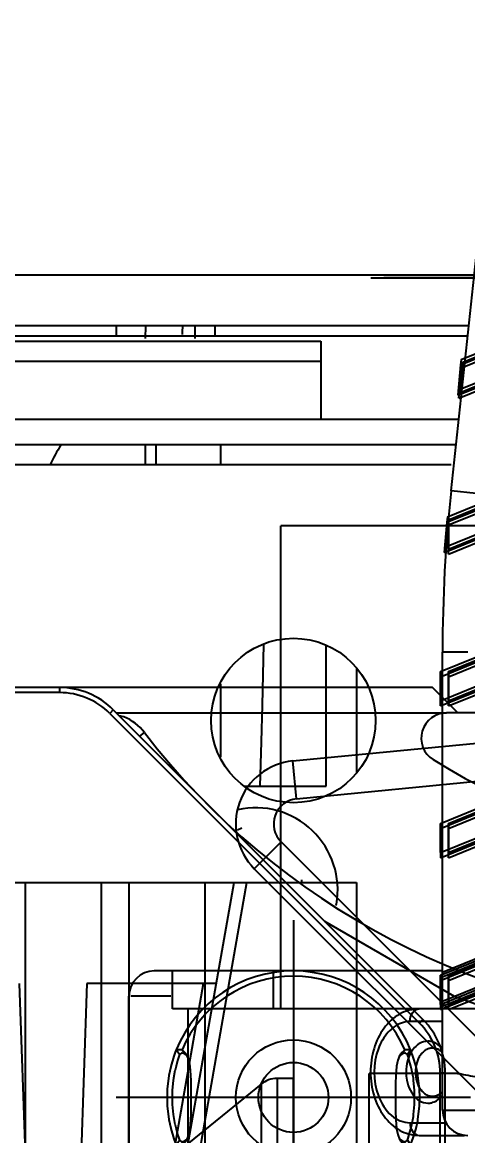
# Model space of a CAD drawing. Header units: millimetres. Extents: x -97344 to -49824, y -57049 to -40247.
# Drawn here: x -69317.88 to -69300.27, y -52811.9 to -52767.89 of the extents above; entities that cross this region are included whole.
import ezdxf

# ---------------------------------------------------------------- set-up
doc = ezdxf.new("R2010")
doc.units = ezdxf.units.MM
doc.header["$LTSCALE"] = 200
doc.header["$PDSIZE"] = -1
doc.linetypes.add('DOT_CENTER', pattern=[14, 12, -1, 0, -1])
for name, color, linetype in [('02___PRT_ALL_AXES', 7, 'Continuous'), ('06___PRT_ALL_SURFS', 7, 'Continuous'), ('1', 7, 'Continuous'), ('2', 7, 'Continuous'), ('DIM', 3, 'Continuous'), ('LAY0001', 7, 'Continuous'), ('LAY0002', 7, 'Continuous'), ('LAY0011', 7, 'Continuous')]:
    doc.layers.add(name, color=color, linetype=linetype)
doc.styles.add('TSSD_Dimension', font='tssdeng.shx', dxfattribs={"width": 0.7, "bigfont": 'hztxt.shx'})
doc.dimstyles.new('TSSD_20_20', dxfattribs={"dimtxt": 60, "dimasz": 20, "dimexe": 20, "dimexo": 50, "dimgap": 20, "dimtad": 1, "dimdec": 0, "dimzin": 0, "dimdsep": 46, "dimtxsty": 'TSSD_Dimension', "dimblk": 'ARCHTICK', "dimcen": 0, "dimdle": 20, "dimclrt": 7, "dimadec": 0, "dimazin": 0, "dimtfac": 1, "dimtdec": 0, "dimtix": 1, "dimtmove": 2, "dimatfit": 3, "dimfxl": 1, "dimtolj": 1, "dimtzin": 0, "dimarcsym": 0})

# ---------------------------------------------------------------- blocks, each defined once
blk = doc.blocks.new('23-D1024-A_DV_LOCATION_PIN_Absen-PL_2__337', base_point=(896.261, -3.18))
at = {"color": 7, "linetype": 'Continuous'}
for p, q in [((896.595, 3.644), (896.525, 3.457)), ((896.617, 3.699), (896.595, 3.644)), ((896.847, 3.704), (896.617, 3.699)), ((896.821, 3.569), (896.747, 3.513)), ((896.834, 3.57), (896.821, 3.569)), ((896.952, 3.537), (896.834, 3.57)), ((897.013, 3.547), (896.847, 3.704)), ((897.049, 3.464), (896.952, 3.537)), ((897.124, 3.287), (897.013, 3.547)), ((897.039, 3.479), (897.013, 3.547)), ((905.487, 3.547), (905.441, 3.466)), ((905.548, 3.537), (905.451, 3.464)), ((905.487, 3.547), (905.461, 3.479)), ((905.653, 3.704), (905.487, 3.547)), ((905.666, 3.57), (905.548, 3.537)), ((905.883, 3.699), (905.653, 3.704)), ((905.679, 3.569), (905.666, 3.57)), ((905.753, 3.513), (905.679, 3.569)), ((905.975, 3.457), (905.883, 3.699)), ((896.525, 3.457), (896.403, 3.045)), ((896.671, 3.28), (896.609, 3.057)), ((896.72, 3.436), (896.671, 3.28)), ((896.747, 3.513), (896.72, 3.436)), ((897.069, 3.433), (897.039, 3.479)), ((897.065, 3.452), (897.049, 3.464)), ((897.169, 3.06), (897.124, 3.287)), ((905.376, 3.287), (905.331, 3.06)), ((905.441, 3.466), (905.376, 3.287)), ((905.461, 3.479), (905.431, 3.433)), ((905.451, 3.464), (905.436, 3.453)), ((905.78, 3.436), (905.753, 3.513)), ((905.829, 3.28), (905.78, 3.436)), ((905.891, 3.057), (905.829, 3.28)), ((906.097, 3.045), (905.975, 3.457)), ((896.327, 2.692), (896.261, 2.149)), ((896.399, 3.03), (896.327, 2.692)), ((896.403, 3.045), (896.399, 3.03)), ((896.567, 2.883), (896.51, 2.579)), ((896.571, 2.897), (896.567, 2.883)), ((896.609, 3.057), (896.571, 2.897)), ((897.171, 3.044), (897.169, 3.06)), ((897.201, 2.701), (897.171, 3.044)), ((897.209, 2.473), (897.201, 2.701)), ((905.299, 2.701), (905.294, 2.584)), ((905.329, 3.044), (905.299, 2.701)), ((905.331, 3.06), (905.329, 3.044)), ((905.929, 2.897), (905.891, 3.057)), ((905.933, 2.883), (905.929, 2.897)), ((905.99, 2.579), (905.933, 2.883)), ((906.101, 3.03), (906.097, 3.045)), ((906.164, 2.741), (906.101, 3.03)), ((906.173, 2.692), (906.164, 2.741)), ((906.239, 2.149), (906.173, 2.692)), ((896.497, 2.489), (896.458, 2.104)), ((896.51, 2.579), (896.497, 2.489)), ((897.213, 2.152), (897.209, 2.473)), ((905.291, 2.473), (905.287, 2.152)), ((905.294, 2.584), (905.291, 2.473)), ((906.003, 2.489), (905.99, 2.579)), ((906.042, 2.104), (906.003, 2.489)), ((896.261, 2.149), (896.261, 1.49)), ((896.458, 2.104), (896.458, 1.535)), ((897.213, 1.488), (897.213, 2.152)), ((905.287, 2.152), (905.287, 1.488)), ((906.042, 1.535), (906.042, 2.104)), ((906.25, 1.82), (906.239, 2.149)), ((906.239, 1.49), (906.25, 1.82)), ((896.261, 1.49), (896.327, 0.948)), ((896.458, 1.535), (896.497, 1.15)), ((897.209, 1.166), (897.213, 1.488)), ((905.287, 1.488), (905.291, 1.166)), ((906.003, 1.15), (906.042, 1.535)), ((906.173, 0.948), (906.239, 1.49)), ((896.327, 0.948), (896.399, 0.61)), ((896.497, 1.15), (896.51, 1.06)), ((896.51, 1.06), (896.567, 0.756)), ((897.171, 0.595), (897.201, 0.938)), ((897.201, 0.938), (897.209, 1.166)), ((905.291, 1.166), (905.294, 1.055)), ((905.294, 1.055), (905.299, 0.938)), ((905.299, 0.938), (905.329, 0.595)), ((905.933, 0.756), (905.99, 1.06)), ((905.99, 1.06), (906.003, 1.15)), ((906.101, 0.61), (906.164, 0.898)), ((906.164, 0.898), (906.173, 0.948)), ((896.399, 0.61), (896.403, 0.594)), ((896.403, 0.594), (896.525, 0.183)), ((896.567, 0.756), (896.571, 0.742)), ((896.571, 0.742), (896.609, 0.583)), ((896.609, 0.583), (896.671, 0.359)), ((897.124, 0.353), (897.169, 0.58)), ((897.169, 0.58), (897.171, 0.595)), ((905.329, 0.595), (905.331, 0.58)), ((905.331, 0.58), (905.376, 0.353)), ((905.829, 0.359), (905.891, 0.583)), ((905.891, 0.583), (905.929, 0.742)), ((905.929, 0.742), (905.933, 0.756)), ((905.975, 0.183), (906.097, 0.594)), ((906.097, 0.594), (906.101, 0.61)), ((896.525, 0.183), (896.595, -0.005)), ((896.671, 0.359), (896.72, 0.203)), ((896.72, 0.203), (896.747, 0.126)), ((896.747, 0.126), (896.821, 0.07)), ((896.821, 0.07), (896.834, 0.07)), ((896.834, 0.07), (896.952, 0.102)), ((896.847, -0.064), (897.013, 0.092)), ((896.952, 0.102), (897.049, 0.175)), ((897.013, 0.092), (897.124, 0.353)), ((897.039, 0.16), (897.013, 0.092)), ((897.069, 0.206), (897.039, 0.16)), ((897.049, 0.175), (897.065, 0.187)), ((905.376, 0.353), (905.441, 0.173)), ((905.431, 0.206), (905.461, 0.16)), ((905.436, 0.187), (905.451, 0.175)), ((905.441, 0.173), (905.487, 0.092)), ((905.451, 0.175), (905.548, 0.102)), ((905.461, 0.16), (905.487, 0.092)), ((905.487, 0.092), (905.653, -0.064)), ((905.548, 0.102), (905.666, 0.07)), ((905.666, 0.07), (905.679, 0.07)), ((905.679, 0.07), (905.753, 0.126)), ((905.753, 0.126), (905.78, 0.203)), ((905.78, 0.203), (905.829, 0.359)), ((905.883, -0.06), (905.975, 0.183)), ((896.595, -0.005), (896.617, -0.06)), ((896.617, -0.06), (896.847, -0.064)), ((905.653, -0.064), (905.883, -0.06))]:
    blk.add_line(p, q, dxfattribs=at)
at = {"color": 140, "linetype": 'Continuous'}
for p, q in [((896.747, 3.513), (896.617, 3.699)), ((896.847, 3.704), (896.952, 3.537)), ((905.548, 3.537), (905.653, 3.704)), ((905.883, 3.699), (905.753, 3.513)), ((896.617, -0.06), (896.747, 0.126)), ((896.952, 0.102), (896.847, -0.064)), ((905.653, -0.064), (905.548, 0.102)), ((905.753, 0.126), (905.883, -0.06))]:
    blk.add_line(p, q, dxfattribs=at)
for radius in [2.276, 1.382]:
    blk.add_circle((901.25, 1.82), radius, dxfattribs=at)
at = {"color": 7, "linetype": 'Continuous'}
for start, end in [(22.0771, 157.9229), (202.0771, 337.9229)]:
    blk.add_arc((901.25, 1.82), 5, start, end, dxfattribs=at)
at = {"color": 140, "linetype": 'Continuous'}
for start, end in [(23.1678, 156.8322), (203.1678, 336.8322)]:
    blk.add_arc((901.25, 1.82), 4.789, start, end, dxfattribs=at)
at = {"layer": '1', "color": 1, "linetype": 'DOT_CENTER'}
for p, q in [((901.25, 8.82), (901.25, -5.18)), ((908.25, 1.82), (894.25, 1.82))]:
    blk.add_line(p, q, dxfattribs=at)
blk = doc.blocks.new('PH_23_COMPONENTS_BASESTAND-0_5m_Absen-PL__347', base_point=(431.261, -23.18))
blk.add_blockref('23-D1024-A_DV_LOCATION_PIN_Absen-PL_2__337', (896.261, -3.18))
blk = doc.blocks.new('23-D1020-B_EXTRUSION-MAIN-BODY_BASESTAND-0_5m_Absen-PL__363', base_point=(418.75, -61.98))
at = {"color": 7, "linetype": 'Continuous'}
for p, q in [((892.007, 18.02), (441.246, 18.02)), ((892.007, 17.82), (441.246, 17.82)), ((906.75, 18.02), (892.007, 18.02)), ((907.75, 17.02), (906.75, 18.02)), ((893.987, 17), (906.23, 4.757)), ((894.129, 17.141), (906.371, 4.898)), ((907.05, -28.338), (907.05, 2.777)), ((907.25, -28.338), (907.25, 2.777))]:
    blk.add_line(p, q, dxfattribs=at)
at = {"color": 140, "linetype": 'Continuous'}
for p, q in [((892.007, 18.02), (892.007, 17.82)), ((894.129, 17.141), (893.987, 17)), ((906.371, 4.898), (906.23, 4.757)), ((907.25, 2.777), (907.05, 2.777))]:
    blk.add_line(p, q, dxfattribs=at)
at = {"color": 7, "linetype": 'Continuous'}
for centre, radius, start, end in [((892.007, 15.02), 3, 45, 90), ((892.007, 15.02), 2.8, 45, 90), ((904.25, 2.777), 3, 0, 45), ((904.25, 2.777), 2.8, 0, 45)]:
    blk.add_arc(centre, radius, start, end, dxfattribs=at)
blk = doc.blocks.new('23-D1023-B_CURAVLE-PLATE-RIGHT_Absen-PL__364', base_point=(865.652, -91.98))
at = {"color": 7, "linetype": 'Continuous'}
for p, q in [((894.25, 17.02), (907.304, 17.02)), ((894.543, 16.868), (894.367, 16.903)), ((918.198, 17.02), (907.304, 17.02)), ((902.484, 8.786), (907.607, 5.828))]:
    blk.add_line(p, q, dxfattribs=at)
at = {"color": 140, "linetype": 'Continuous'}
blk.add_line((895.175, 16.094), (895.363, 16.239), dxfattribs=at)
at = {"color": 7, "linetype": 'Continuous'}
for centre, radius, start, end in [((893.778, 15.02), 2, 37.5549, 67.4999), ((907.304, 16.02), 1, 90, 237.8343), ((918.75, 34.22), 29.5, 217.5551, 316.9552), ((918.75, 34.22), 22.5, 237.8343, 296.7498), ((918.75, 34.22), 30.5, 248.5714, 316.9552)]:
    blk.add_arc(centre, radius, start, end, dxfattribs=at)
blk = doc.blocks.new('CHEESE-HEAD-HEXAGON-SOCKET-BOLT_ISO-7379_M5-6_5x10_A2-70_STAINLESS-STEEL_4__369', base_point=(899.034, 9.402))
at = {"color": 7, "linetype": 'Continuous'}
for p, q in [((899.208, 12.46), (899.034, 12.384)), ((901.583, 10.32), (901.58, 10.426)), ((902.93, 9.402), (902.951, 9.456))]:
    blk.add_line(p, q, dxfattribs=at)
blk.add_arc((899.75, 10.02), 3.25, 350.0116, 102.5116, dxfattribs=at)
blk = doc.blocks.new('Top1', base_point=(668.75, -75.52))
at = {"color": 7, "linetype": 'Continuous'}
for p, q in [((401.226, 15.117), (420.802, 17.02)), ((401.371, 13.624), (420.875, 15.52)), ((400.761, 11.921), (417.468, -4.785)), ((399.7, 10.861), (416.407, -5.846))]:
    blk.add_line(p, q, dxfattribs=at)
at = {"color": 140, "linetype": 'Continuous'}
for p, q in [((401.371, 13.624), (401.226, 15.117)), ((399.7, 10.861), (400.761, 11.921))]:
    blk.add_line(p, q, dxfattribs=at)
at = {"color": 7, "linetype": 'Continuous'}
for radius in [2.5, 1]:
    blk.add_arc((401.468, 12.629), radius, 95.5523, 225, dxfattribs=at)
at = {"layer": '1', "color": 1, "linetype": 'DOT_CENTER'}
for p, q in [((433.189, 34.22), (404.827, 34.22)), ((904.311, 34.22), (932.673, 34.22))]:
    blk.add_line(p, q, dxfattribs=at)
for name, p in [('23-D1020-B_EXTRUSION-MAIN-BODY_BASESTAND-0_5m_Absen-PL__363', (418.75, -61.98)), ('23-D1023-B_CURAVLE-PLATE-RIGHT_Absen-PL__364', (865.652, -91.98)), ('CHEESE-HEAD-HEXAGON-SOCKET-BOLT_ISO-7379_M5-6_5x10_A2-70_STAINLESS-STEEL_4__369', (899.034, 9.402)), ('PH_23_COMPONENTS_BASESTAND-0_5m_Absen-PL__347', (431.261, -23.18))]:
    blk.add_blockref(name, p)
blk = doc.blocks.new('*U1521')
blk.add_blockref('Top1', (0, -50.114))
blk = doc.blocks.new('*U1522')
at = {"layer": 'DIM', "color": 0, "linetype": 'ByBlock', "lineweight": -2, "transparency": 16777216}
for p in [(0, 0), (500, 0)]:
    blk.add_blockref('*U1521', p, dxfattribs=at)
blk = doc.blocks.new('2250')
at = {"color": 7, "linetype": 'Continuous'}
for p, q in [((-45098.137, -64404.84), (-45337.706, -64404.84)), ((-45098.35, -64406.84), (-45337.706, -64406.84)), ((-45111.129, -64407.34), (-45111.115, -64406.84)), ((-45109.163, -64407.34), (-45109.163, -64406.84)), ((-45337.631, -64407.24), (-45098.393, -64407.24)), ((-45188.201, -64407.443), (-45104.201, -64407.443)), ((-45104.201, -64407.443), (-45104.201, -64410.54)), ((-45188.201, -64408.24), (-45104.201, -64408.24)), ((-45098.746, -64410.54), (-45104.201, -64410.54)), ((-45098.853, -64411.54), (-45333.581, -64411.54)), ((-45111.131, -64412.34), (-45111.131, -64411.54)), ((-45110.716, -64411.54), (-45110.716, -64412.34)), ((-45110.716, -64411.54), (-45110.716, -64412.34)), ((-45108.167, -64411.54), (-45108.167, -64412.34)), ((-45099.048, -64412.34), (-45576.514, -64412.34)), ((-45106.461, -64419.443), (-45106.521, -64421.84)), ((-45103.981, -64425.04), (-45103.981, -64419.461)), ((-45102.781, -64420.363), (-45102.781, -64424.516)), ((-45108.167, -64420.989), (-45108.167, -64423.89)), ((-45106.521, -64421.84), (-45106.56, -64423.285)), ((-45106.522, -64421.84), (-45106.56, -64423.285)), ((-45106.56, -64423.285), (-45106.607, -64425.04)), ((-45106.56, -64423.285), (-45106.607, -64425.04)), ((-45107.231, -64425.04), (-45103.981, -64425.04)), ((-45099.388, -64432.34), (-45110.781, -64432.34)), ((-45111.781, -64477.34), (-45111.781, -64433.34)), ((-45110.128, -64433.34), (-45111.712, -64433.34)), ((-45109.439, -64477.34), (-45109.439, -64433.84)), ((-45602.281, -64448.29), (-45602.281, -64436.39)), ((-45598.781, -64436.39), (-45602.281, -64436.39)), ((-45598.781, -64436.39), (-45598.74, -64436.4)), ((-45606.556, -64436.813), (-45609.911, -64439.539)), ((-45606.556, -64436.813), (-45606.556, -64447.866)), ((-45605.926, -64436.59), (-45605.926, -64448.09)), ((-45605.281, -64436.59), (-45605.926, -64436.59)), ((-45605.281, -64448.09), (-45605.281, -64436.59))]:
    blk.add_line(p, q, dxfattribs=at)
blk.add_circle((-45105.281, -64422.44), 3.25, dxfattribs=at)
for centre, end in [((-45110.781, -64433.34), 180), ((-45605.926, -64437.59), 129.0939)]:
    blk.add_arc(centre, 1, 90, end, dxfattribs=at)
for centre, major_axis, ratio, start_param, end_param in [((-45103.381, -64407.34), (0, 6.3), 1, 1.491348, 1.545), ((-45105.381, -64416.969), (0, 10.619), 0.996166, 1.034134, 1.119749)]:
    blk.add_ellipse(centre, major_axis=major_axis, ratio=ratio, start_param=start_param, end_param=end_param, dxfattribs=at)
blk.add_open_spline([(-45597.617, -64436.572), (-45597.747, -64436.564), (-45598.126, -64436.529), (-45598.501, -64436.459), (-45598.743, -64436.399)], degree=3, knots=[0, 0, 0, 0, 0.344588, 1, 1, 1, 1], dxfattribs=at)
at = {"layer": '02___PRT_ALL_AXES', "color": 7, "linetype": 'Continuous'}
for p, q in [((-45112.281, -64406.84), (-45112.281, -64407.24)), ((-45108.381, -64406.84), (-45108.381, -64407.24))]:
    blk.add_line(p, q, dxfattribs=at)
at = {"layer": '06___PRT_ALL_SURFS', "color": 7, "linetype": 'Continuous'}
blk.add_line((-45104.201, -64410.54), (-45188.201, -64410.54), dxfattribs=at)
at = {"layer": '2', "color": 7, "linetype": 'Continuous'}
for p, q in [((-45110.064, -64433.84), (-45110.064, -64432.34)), ((-45106.064, -64433.84), (-45106.064, -64432.34)), ((-45099.397, -64433.84), (-45110.064, -64433.84))]:
    blk.add_line(p, q, dxfattribs=at)
blk.add_arc((-45099.12, -64436.34), 1.337, 179.738, 180.0107, dxfattribs=at)
for points, knots in [([(-45099.786, -64435.39), (-45099.83, -64435.39), (-45099.92, -64435.402), (-45100.047, -64435.458), (-45100.164, -64435.547), (-45100.266, -64435.666), (-45100.349, -64435.81), (-45100.432, -64436.03), (-45100.457, -64436.212), (-45100.458, -64436.333)], [0, 0, 0, 0, 0.10343, 0.210584, 0.324313, 0.446099, 0.576062, 0.713171, 1, 1, 1, 1]), ([(-45099.388, -64435.575), (-45099.415, -64435.546), (-45099.474, -64435.494), (-45099.573, -64435.434), (-45099.678, -64435.398), (-45099.751, -64435.39), (-45099.786, -64435.39)], [0, 0, 0, 0, 0.267071, 0.520318, 0.763038, 1, 1, 1, 1]), ([(-45100.458, -64436.34), (-45100.458, -64436.462), (-45100.433, -64436.645), (-45100.35, -64436.867), (-45100.267, -64437.011), (-45100.165, -64437.131), (-45100.048, -64437.221), (-45099.92, -64437.277), (-45099.83, -64437.29), (-45099.786, -64437.29)], [0, 0, 0, 0, 0.286798, 0.423959, 0.553976, 0.675795, 0.789519, 0.89663, 1, 1, 1, 1]), ([(-45099.786, -64437.29), (-45099.75, -64437.29), (-45099.678, -64437.281), (-45099.573, -64437.245), (-45099.474, -64437.186), (-45099.415, -64437.133), (-45099.388, -64437.104)], [0, 0, 0, 0, 0.23696, 0.479685, 0.732936, 1, 1, 1, 1])]:
    blk.add_open_spline(points, degree=3, knots=knots, dxfattribs=at)
at = {"layer": 'LAY0001', "color": 7, "linetype": 'Continuous'}
for p, q in [((-45099.048, -64413.358), (-45097.327, -64397.268)), ((-45098.053, -64413.465), (-45099.048, -64413.358)), ((-45099.388, -64437.84), (-45099.388, -64419.739)), ((-45098.388, -64419.739), (-45099.388, -64419.739)), ((-45146.281, -64428.84), (-45102.781, -64428.84)), ((-45115.881, -64428.84), (-45115.881, -64454.94)), ((-45113.724, -64463.438), (-45107.623, -64428.84)), ((-45113.252, -64463.641), (-45107.116, -64428.84)), ((-45112.881, -64428.84), (-45112.881, -64454.94)), ((-45111.781, -64428.84), (-45111.781, -64454.94)), ((-45108.781, -64428.84), (-45108.781, -64454.94)), ((-45102.781, -64428.84), (-45102.781, -64467.085)), ((-45116.117, -64432.84), (-45115.548, -64449.157)), ((-45113.444, -64432.84), (-45114.014, -64449.157)), ((-45108.329, -64432.84), (-45113.444, -64432.84)), ((-45111.701, -64449.084), (-45108.836, -64432.84)), ((-45099.388, -64434.34), (-45100.67, -64434.34)), ((-45099.388, -64437.84), (-45084.588, -64437.84)), ((-45100.67, -64438.34), (-45099.253, -64438.34)), ((-45100.316, -64438.84), (-45098.519, -64438.84))]:
    blk.add_line(p, q, dxfattribs=at)
for centre, radius, start, end in [((-45039.388, -64419.739), 60, 173.89532, 180), ((-45087.781, -64403.84), 55, 207.0357, 239.5127), ((-45087.781, -64403.84), 65, 203.70253, 256.65764), ((-45087.781, -64403.84), 54.5, 212.1481, 239.5127), ((-45099.963, -64435.734), 0.619, 79.4082, 89.959), ((-45098.388, -64437.84), 1, 180, 270)]:
    blk.add_arc(centre, radius, start, end, dxfattribs=at)
for points, knots in [([(-45100.316, -64433.84), (-45100.581, -64433.84), (-45101.13, -64433.993), (-45101.757, -64434.589), (-45102.144, -64435.409), (-45102.275, -64436.34), (-45102.144, -64437.271), (-45101.757, -64438.09), (-45101.13, -64438.686), (-45100.581, -64438.84), (-45100.316, -64438.84)], [0, 0, 0, 0, 0.11448, 0.234598, 0.363847, 0.50006, 0.636256, 0.765462, 0.88554, 1, 1, 1, 1]), ([(-45100.67, -64434.34), (-45100.67, -64434.217), (-45100.623, -64433.988), (-45100.413, -64433.84), (-45100.316, -64433.84)], [0, 0, 0, 0, 0.559761, 1, 1, 1, 1]), ([(-45101.006, -64434.397), (-45101.21, -64434.467), (-45101.604, -64434.757), (-45101.835, -64435.175), (-45101.922, -64435.409)], [0, 0, 0, 0, 0.463946, 1, 1, 1, 1]), ([(-45100.396, -64435.279), (-45100.464, -64435.334), (-45100.727, -64435.627), (-45100.829, -64436.039), (-45100.829, -64436.34)], [0, 0, 0, 0, 0.226777, 1, 1, 1, 1]), ([(-45099.963, -64435.115), (-45100.077, -64435.115), (-45100.236, -64435.162), (-45100.364, -64435.253), (-45100.396, -64435.279)], [0, 0, 0, 0, 0.735425, 1, 1, 1, 1]), ([(-45099.387, -64435.425), (-45099.418, -64435.385), (-45099.543, -64435.248), (-45099.716, -64435.15), (-45099.849, -64435.125)], [0, 0, 0, 0, 0.270707, 1, 1, 1, 1]), ([(-45100.829, -64436.34), (-45100.829, -64436.446), (-45100.795, -64436.831), (-45100.614, -64437.222), (-45100.396, -64437.401)], [0, 0, 0, 0, 0.273407, 1, 1, 1, 1]), ([(-45101.922, -64437.27), (-45101.813, -64437.564), (-45101.509, -64438.084), (-45100.932, -64438.34), (-45100.67, -64438.34)], [0, 0, 0, 0, 0.544331, 1, 1, 1, 1]), ([(-45100.396, -64437.401), (-45100.364, -64437.427), (-45100.236, -64437.517), (-45100.077, -64437.565), (-45099.963, -64437.565)], [0, 0, 0, 0, 0.264575, 1, 1, 1, 1]), ([(-45100.67, -64438.34), (-45100.67, -64438.462), (-45100.623, -64438.691), (-45100.413, -64438.84), (-45100.316, -64438.84)], [0, 0, 0, 0, 0.559761, 1, 1, 1, 1])]:
    blk.add_open_spline(points, degree=3, knots=knots, dxfattribs=at)
for points in [[(-45100.67, -64434.34), (-45100.783, -64434.34), (-45100.898, -64434.36), (-45101.006, -64434.397)], [(-45101.922, -64435.409), (-45102.138, -64435.991), (-45102.138, -64436.689), (-45101.922, -64437.27)], [(-45099.631, -64437.471), (-45099.537, -64437.416), (-45099.454, -64437.34), (-45099.387, -64437.254)], [(-45099.963, -64437.565), (-45099.912, -64437.565), (-45099.86, -64437.558), (-45099.811, -64437.546)], [(-45099.811, -64437.546), (-45099.748, -64437.53), (-45099.687, -64437.504), (-45099.631, -64437.471)], [(-45098.648, -64438.805), (-45098.609, -64438.827), (-45098.564, -64438.84), (-45098.519, -64438.84)]]:
    blk.add_open_spline(points, degree=3, dxfattribs=at)
at = {"layer": 'LAY0002', "color": 7, "linetype": 'Continuous'}
for p, q in [((-45098.671, -64408.384), (-45088.17, -64404.097)), ((-45098.648, -64408.172), (-45088.165, -64403.893)), ((-45098.607, -64408.49), (-45087.846, -64404.097)), ((-45098.589, -64408.276), (-45087.852, -64403.893)), ((-45098.752, -64409.37), (-45088.165, -64405.047)), ((-45098.719, -64409.484), (-45087.852, -64405.047)), ((-45098.776, -64409.582), (-45088.17, -64405.251)), ((-45098.736, -64409.698), (-45087.846, -64405.251)), ((-45098.648, -64408.172), (-45098.752, -64409.37)), ((-45098.648, -64408.172), (-45098.671, -64408.384)), ((-45098.671, -64408.384), (-45098.776, -64409.582)), ((-45098.736, -64409.698), (-45098.607, -64408.49)), ((-45098.589, -64408.276), (-45098.719, -64409.484)), ((-45098.589, -64408.276), (-45098.607, -64408.49)), ((-45098.752, -64409.37), (-45098.776, -64409.582)), ((-45098.736, -64409.698), (-45098.719, -64409.484)), ((-45099.192, -64414.395), (-45088.165, -64409.893)), ((-45099.154, -64414.507), (-45087.852, -64409.893)), ((-45099.216, -64414.606), (-45088.17, -64410.097)), ((-45099.149, -64414.711), (-45087.846, -64410.097)), ((-45099.321, -64415.804), (-45088.17, -64411.251)), ((-45099.297, -64415.592), (-45088.165, -64411.047)), ((-45099.154, -64415.662), (-45087.852, -64411.047)), ((-45099.149, -64415.866), (-45087.846, -64411.251)), ((-45105.781, -64433.84), (-45105.781, -64414.748)), ((-45087.781, -64414.748), (-45105.781, -64414.748)), ((-45099.216, -64414.606), (-45099.321, -64415.804)), ((-45099.192, -64414.395), (-45099.297, -64415.592)), ((-45099.192, -64414.395), (-45099.216, -64414.606)), ((-45099.149, -64414.711), (-45099.154, -64414.507)), ((-45099.154, -64414.507), (-45099.154, -64415.662)), ((-45099.149, -64415.866), (-45099.149, -64414.711)), ((-45099.297, -64415.592), (-45099.321, -64415.804)), ((-45099.149, -64415.866), (-45099.154, -64415.662)), ((-45099.472, -64420.711), (-45088.17, -64416.097)), ((-45099.467, -64420.507), (-45088.165, -64415.893)), ((-45099.154, -64420.507), (-45087.852, -64415.893)), ((-45099.149, -64420.711), (-45087.846, -64416.097)), ((-45099.472, -64421.866), (-45088.17, -64417.251)), ((-45099.467, -64421.662), (-45088.165, -64417.047)), ((-45099.154, -64421.662), (-45087.852, -64417.047)), ((-45099.149, -64421.866), (-45087.846, -64417.251)), ((-45099.467, -64420.507), (-45099.472, -64420.711)), ((-45099.467, -64421.662), (-45099.467, -64420.507)), ((-45099.149, -64420.711), (-45099.154, -64420.507)), ((-45099.154, -64420.507), (-45099.154, -64421.662)), ((-45099.472, -64421.866), (-45099.472, -64420.711)), ((-45099.149, -64421.866), (-45099.149, -64420.711)), ((-45099.467, -64421.662), (-45099.472, -64421.866)), ((-45099.149, -64421.866), (-45099.154, -64421.662)), ((-45099.472, -64426.711), (-45088.17, -64422.097)), ((-45099.467, -64426.507), (-45088.165, -64421.893)), ((-45099.154, -64426.507), (-45087.852, -64421.893)), ((-45099.149, -64426.711), (-45087.846, -64422.097)), ((-45099.467, -64427.662), (-45088.165, -64423.047)), ((-45099.154, -64427.662), (-45087.852, -64423.047)), ((-45099.472, -64427.866), (-45088.17, -64423.251)), ((-45099.149, -64427.866), (-45087.846, -64423.251)), ((-45099.467, -64426.507), (-45099.472, -64426.711)), ((-45099.472, -64426.711), (-45099.472, -64427.866)), ((-45099.467, -64427.662), (-45099.467, -64426.507)), ((-45099.149, -64426.711), (-45099.154, -64426.507)), ((-45099.154, -64426.507), (-45099.154, -64427.662)), ((-45099.149, -64427.866), (-45099.149, -64426.711)), ((-45099.467, -64427.662), (-45099.472, -64427.866)), ((-45099.467, -64432.507), (-45088.165, -64427.893)), ((-45099.388, -64432.382), (-45087.888, -64427.687)), ((-45087.888, -64427.891), (-45099.388, -64432.586)), ((-45099.149, -64427.866), (-45099.154, -64427.662)), ((-45099.154, -64432.507), (-45087.852, -64427.893)), ((-45099.472, -64432.711), (-45088.17, -64428.097)), ((-45099.149, -64432.711), (-45087.846, -64428.097)), ((-45099.388, -64433.536), (-45087.888, -64428.842)), ((-45099.472, -64433.866), (-45088.17, -64429.251)), ((-45099.467, -64433.662), (-45088.165, -64429.047)), ((-45087.888, -64429.046), (-45099.388, -64433.741)), ((-45099.154, -64433.662), (-45087.852, -64429.047)), ((-45099.149, -64433.866), (-45087.846, -64429.251)), ((-45099.388, -64433.741), (-45099.388, -64432.382)), ((-45099.467, -64432.507), (-45099.472, -64432.711)), ((-45099.472, -64432.711), (-45099.472, -64433.866)), ((-45099.467, -64433.662), (-45099.467, -64432.507)), ((-45099.149, -64432.711), (-45099.154, -64432.507)), ((-45099.154, -64432.507), (-45099.154, -64433.662)), ((-45099.149, -64433.866), (-45099.149, -64432.711)), ((-45099.467, -64433.662), (-45099.472, -64433.866)), ((-45099.149, -64433.866), (-45099.154, -64433.662)), ((-45087.781, -64433.84), (-45105.781, -64433.84))]:
    blk.add_line(p, q, dxfattribs=at)
at = {"layer": 'LAY0011', "color": 7, "linetype": 'Continuous'}
blk.add_line((-45098.35, -64406.84), (-45577.211, -64406.84), dxfattribs=at)
blk = doc.blocks.new('*U1514')
at = {"layer": 'DIM', "color": 3}
blk.add_blockref('2250', (45347.11, 64440.647), dxfattribs=at)
blk = doc.blocks.new('*U1516')
at = {"layer": 'DIM', "color": 0, "linetype": 'ByBlock', "lineweight": -2, "transparency": 16777216}
for p in [(0, 0), (500, 0)]:
    blk.add_blockref('*U1514', p, dxfattribs=at)
blk = doc.blocks.new('_ArchTick')
at = {"color": 0, "linetype": 'ByBlock', "const_width": 0.5}
blk.add_lwpolyline([(-0.7071, -0.7071), (0.7071, 0.7071)], dxfattribs=at)
blk = doc.blocks.new('*D1602')
at = {"layer": 'Defpoints', "color": 0, "transparency": 16777216}
for p in [(-57789.665, -52343.765), (-69789.665, -52769.04), (-57789.665, -52769.04)]:
    blk.add_point(p, dxfattribs=at)
at = {"layer": 'DIM', "color": 0, "lineweight": -2, "transparency": 16777216}
for p, q in [((-69789.665, -52719.04), (-69789.665, -52323.765)), ((-57789.665, -52719.04), (-57789.665, -52323.765)), ((-69809.665, -52343.765), (-57769.665, -52343.765))]:
    blk.add_line(p, q, dxfattribs=at)
at = {"layer": 'DIM', "color": 0, "lineweight": -2, "transparency": 16777216, "xscale": 20, "yscale": 20, "zscale": 20, "rotation": 180}
blk.add_blockref('_ArchTick', (-69789.665, -52343.765), dxfattribs=at)
at = {"layer": 'DIM', "color": 0, "lineweight": -2, "transparency": 16777216, "xscale": 20, "yscale": 20, "zscale": 20}
blk.add_blockref('_ArchTick', (-57789.665, -52343.765), dxfattribs=at)
at = {"layer": 'DIM', "color": 7, "transparency": 16777216, "insert": (-63789.665, -52293.765), "char_height": 60, "attachment_point": 5, "style": 'TSSD_Dimension'}
blk.add_mtext('\\A1;12000', dxfattribs=at)

msp = doc.modelspace()

# ---------------------------------------------------------------- block references
at = {"layer": 'DIM', "color": 3}
for name, p in [('*U1522', (-69539.665, -52837.614)), ('*U1516', (-69548.994, -52813.697))]:
    msp.add_blockref(name, p, dxfattribs=at)

# ---------------------------------------------------------------- dimensions: what is measured, and where the dimension line sits
at = {"layer": 'DIM'}
dim = msp.add_linear_dim(base=(-57789.665, -52343.765), p1=(-69789.665, -52769.04), p2=(-57789.665, -52769.04), dimstyle='TSSD_20_20', dxfattribs=at)
dim.commit()
dim.dimension.update_dxf_attribs({"geometry": '*D1602', "text_midpoint": (-63789.665, -52293.765)})

doc.saveas('drawing.dxf')
